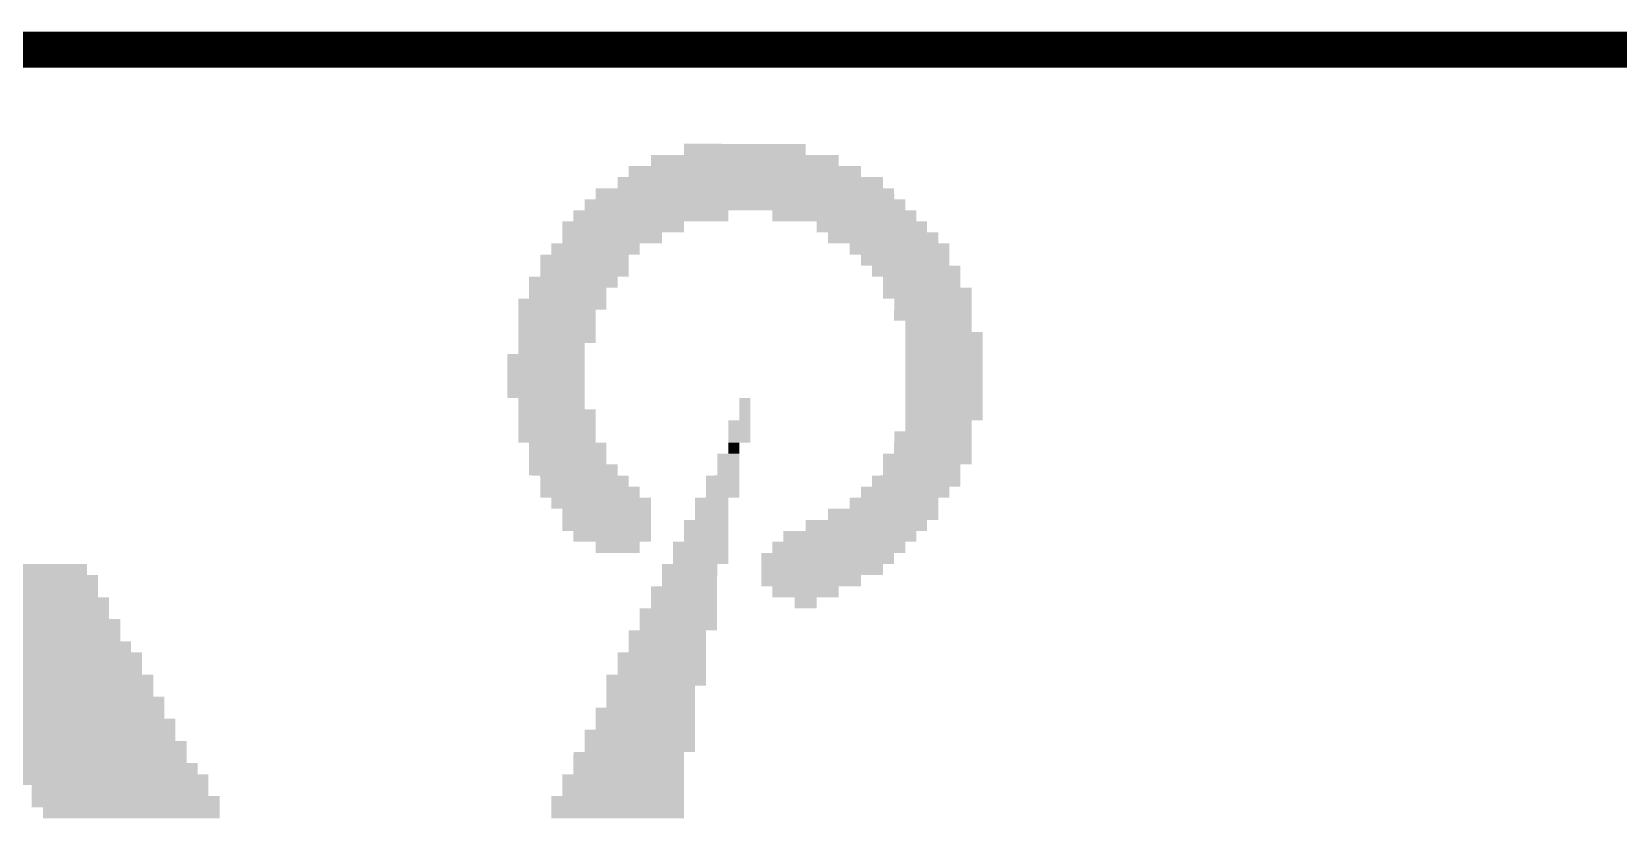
# Model space of a CAD drawing. Extents: x -2.6 to 72.5, y -0.1 to 95.
# Drawn here: x 14.761 to 19.189, y 92.854 to 95.05 of the extents above; entities that cross this region are included whole.
import ezdxf

# ---------------------------------------------------------------- set-up
doc = ezdxf.new("R2010")
doc.units = 0
doc.layers.add('02_ASSY1_GBR', color=6, linetype='CONTINUOUS')

msp = doc.modelspace()

# ---------------------------------------------------------------- linework, layer by layer
at = {"layer": '02_ASSY1_GBR', "const_width": 0.1}
msp.add_lwpolyline([(22.5, 95), (-2.5, 95), (-2.5, 90), (22.5, 90)], dxfattribs=at)
at = {"layer": '02_ASSY1_GBR'}
for points in [[(16.581, 94.706148), (16.581018, 94.736926), (16.92102, 94.706148), (16.921, 94.736926)], [(16.581018, 94.736926), (16.58102, 94.736946), (16.921, 94.736926), (16.92098, 94.736946)], [(16.58102, 94.736946), (16.581054, 94.73698), (16.92098, 94.736946), (16.920946, 94.73698)], [(16.581054, 94.73698), (16.581074, 94.737), (16.920946, 94.73698), (16.581074, 94.737)], [(16.427, 94.644148), (16.427018, 94.674926), (17.07502, 94.644148), (17.075, 94.674926)], [(16.427018, 94.674926), (16.42702, 94.674946), (17.075, 94.674926), (17.07498, 94.674946)], [(16.42702, 94.674946), (16.427054, 94.67498), (17.07498, 94.674946), (17.074946, 94.67498)], [(16.427054, 94.67498), (16.427074, 94.675), (17.074946, 94.67498), (17.013148, 94.675)], [(16.427074, 94.675), (16.488872, 94.67502), (17.013148, 94.675), (17.013128, 94.67502)], [(16.488872, 94.67502), (16.48898, 94.675128), (17.013128, 94.67502), (17.01302, 94.675128)], [(16.48898, 94.675128), (16.489, 94.675148), (17.01302, 94.675128), (17.01302, 94.675148)], [(16.489, 94.675148), (16.489018, 94.705926), (17.01302, 94.675148), (17.013, 94.705926)], [(16.489018, 94.705926), (16.48902, 94.705946), (17.013, 94.705926), (17.01298, 94.705946)], [(16.48902, 94.705946), (16.489054, 94.70598), (17.01298, 94.705946), (17.012946, 94.70598)], [(16.489054, 94.70598), (16.489074, 94.706), (17.012946, 94.70598), (16.921148, 94.706)], [(16.489074, 94.706), (16.580872, 94.70602), (16.921148, 94.706), (16.921128, 94.70602)], [(16.580872, 94.70602), (16.58098, 94.706128), (16.921128, 94.70602), (16.92102, 94.706128)], [(16.58098, 94.706128), (16.581, 94.706148), (16.92102, 94.706128), (16.92102, 94.706148)], [(16.396, 94.613148), (16.396018, 94.643926), (17.13702, 94.613148), (17.137, 94.643926)], [(16.396018, 94.643926), (16.39602, 94.643946), (17.137, 94.643926), (17.13698, 94.643946)], [(16.39602, 94.643946), (16.396054, 94.64398), (17.13698, 94.643946), (17.136946, 94.64398)], [(16.396054, 94.64398), (16.396074, 94.644), (17.136946, 94.64398), (17.075148, 94.644)], [(16.396074, 94.644), (16.426872, 94.64402), (17.075148, 94.644), (17.075128, 94.64402)], [(16.426872, 94.64402), (16.42698, 94.644128), (17.075128, 94.64402), (17.07502, 94.644128)], [(16.42698, 94.644128), (16.427, 94.644148), (17.07502, 94.644128), (17.07502, 94.644148)], [(16.335, 94.582148), (16.335018, 94.612926), (17.16802, 94.582148), (17.168, 94.612926)], [(16.335018, 94.612926), (16.33502, 94.612946), (17.168, 94.612926), (17.16798, 94.612946)], [(16.33502, 94.612946), (16.335054, 94.61298), (17.16798, 94.612946), (17.167946, 94.61298)], [(16.335054, 94.61298), (16.335074, 94.613), (17.167946, 94.61298), (17.137148, 94.613)], [(16.335074, 94.613), (16.395872, 94.61302), (17.137148, 94.613), (17.137128, 94.61302)], [(16.395872, 94.61302), (16.39598, 94.613128), (17.137128, 94.61302), (17.13702, 94.613128)], [(16.39598, 94.613128), (16.396, 94.613148), (17.13702, 94.613128), (17.13702, 94.613148)], [(16.273, 94.521148), (16.273018, 94.550852), (16.70498, 94.521148), (16.705, 94.550852)], [(16.273018, 94.550852), (16.27302, 94.550946), (16.705, 94.550852), (16.705094, 94.550946)], [(16.27302, 94.550946), (16.273054, 94.55098), (16.705094, 94.550946), (16.705128, 94.55098)], [(16.273054, 94.55098), (16.273074, 94.551), (16.705128, 94.55098), (16.827852, 94.551)], [(16.273074, 94.551), (16.303872, 94.55102), (17.199148, 94.551), (17.199128, 94.55102)], [(16.303872, 94.55102), (16.30398, 94.551128), (17.199128, 94.55102), (17.19902, 94.551128)], [(16.30398, 94.551128), (16.304, 94.551148), (17.19902, 94.551128), (17.19902, 94.551148)], [(16.304, 94.551148), (16.304018, 94.581926), (17.19902, 94.551148), (17.199, 94.581926)], [(16.304018, 94.581926), (16.30402, 94.581946), (17.199, 94.581926), (17.19898, 94.581946)], [(16.30402, 94.581946), (16.304054, 94.58198), (17.19898, 94.581946), (17.198946, 94.58198)], [(16.304054, 94.58198), (16.304074, 94.582), (17.198946, 94.58198), (17.168148, 94.582)], [(16.304074, 94.582), (16.334872, 94.58202), (17.168148, 94.582), (17.168128, 94.58202)], [(16.334872, 94.58202), (16.33498, 94.582128), (17.168128, 94.58202), (17.16802, 94.582128)], [(16.33498, 94.582128), (16.335, 94.582148), (17.16802, 94.582128), (17.16802, 94.582148)], [(16.827872, 94.55098), (16.827852, 94.551), (17.229946, 94.55098), (17.199148, 94.551)], [(16.827926, 94.550926), (16.827872, 94.55098), (17.23, 94.550926), (17.229946, 94.55098)], [(16.82798, 94.550872), (16.827926, 94.550926), (17.230002, 94.550872), (17.23, 94.550926)], [(16.828, 94.521128), (16.82798, 94.550872), (17.23002, 94.521128), (17.230002, 94.550872)], [(16.24201, 94.490054), (16.242018, 94.520852), (16.58098, 94.490054), (16.581, 94.520852)], [(16.242018, 94.520852), (16.24202, 94.520946), (16.581, 94.520852), (16.581094, 94.520946)], [(16.24202, 94.520946), (16.242054, 94.52098), (16.581094, 94.520946), (16.581128, 94.52098)], [(16.242054, 94.52098), (16.242074, 94.521), (16.581128, 94.52098), (16.704926, 94.521)], [(16.242074, 94.521), (16.272872, 94.52102), (16.704926, 94.521), (16.704946, 94.52102)], [(16.272872, 94.52102), (16.272906, 94.521054), (16.704946, 94.52102), (16.70498, 94.521054)], [(16.272906, 94.521054), (16.273, 94.521148), (16.70498, 94.521054), (16.70498, 94.521148)], [(16.828, 94.521074), (16.828, 94.521128), (17.230074, 94.521074), (17.23002, 94.521128)], [(16.828054, 94.52102), (16.828, 94.521074), (17.230128, 94.52102), (17.230074, 94.521074)], [(16.951852, 94.521), (16.828054, 94.52102), (17.230148, 94.521), (17.230128, 94.52102)], [(16.951872, 94.52098), (16.951852, 94.521), (17.259946, 94.52098), (17.230148, 94.521)], [(16.951926, 94.520926), (16.951872, 94.52098), (17.26, 94.520926), (17.259946, 94.52098)], [(16.95198, 94.520872), (16.951926, 94.520926), (17.260002, 94.520872), (17.26, 94.520926)], [(16.952, 94.490128), (16.95198, 94.520872), (17.26002, 94.490128), (17.260002, 94.520872)], [(16.211, 94.428148), (16.211018, 94.458852), (16.45798, 94.428148), (16.458, 94.458852)], [(16.211018, 94.458852), (16.21102, 94.458946), (16.458, 94.458852), (16.458094, 94.458946)], [(16.21102, 94.458946), (16.211054, 94.45898), (16.458094, 94.458946), (16.458128, 94.45898)], [(16.211054, 94.45898), (16.211074, 94.459), (16.458128, 94.45898), (16.519926, 94.459)], [(16.211074, 94.459), (16.241872, 94.45902), (16.519926, 94.459), (16.519946, 94.45902)], [(16.241872, 94.45902), (16.241906, 94.459054), (16.519946, 94.45902), (16.51998, 94.459054)], [(16.241906, 94.459054), (16.242, 94.459148), (16.51998, 94.459054), (16.51998, 94.459148)], [(16.242, 94.459148), (16.242008, 94.489852), (16.51998, 94.459148), (16.52, 94.489852)], [(16.242008, 94.49), (16.24201, 94.490054), (16.580926, 94.49), (16.58098, 94.490054)], [(16.242008, 94.48998), (16.242008, 94.49), (16.520128, 94.48998), (16.580926, 94.49)], [(16.242008, 94.489852), (16.242008, 94.48998), (16.52, 94.489852), (16.520128, 94.48998)], [(16.952, 94.490074), (16.952, 94.490128), (17.260074, 94.490074), (17.26002, 94.490128)], [(16.952054, 94.49002), (16.952, 94.490074), (17.260128, 94.49002), (17.260074, 94.490074)], [(16.982852, 94.49), (16.952054, 94.49002), (17.260148, 94.49), (17.260128, 94.49002)], [(16.982872, 94.48998), (16.982852, 94.49), (17.290946, 94.48998), (17.260148, 94.49)], [(16.982926, 94.489926), (16.982872, 94.48998), (17.291, 94.489926), (17.290946, 94.48998)], [(16.98298, 94.489872), (16.982926, 94.489926), (17.291002, 94.489872), (17.291, 94.489926)], [(16.983, 94.459128), (16.98298, 94.489872), (17.29102, 94.459128), (17.291002, 94.489872)], [(16.983, 94.459074), (16.983, 94.459128), (17.291074, 94.459074), (17.29102, 94.459128)], [(16.983054, 94.45902), (16.983, 94.459074), (17.291128, 94.45902), (17.291074, 94.459074)], [(17.043852, 94.459), (16.983054, 94.45902), (17.291148, 94.459), (17.291128, 94.45902)], [(17.043872, 94.45898), (17.043852, 94.459), (17.321946, 94.45898), (17.291148, 94.459)], [(17.043926, 94.458926), (17.043872, 94.45898), (17.322, 94.458926), (17.321946, 94.45898)], [(17.04398, 94.458872), (17.043926, 94.458926), (17.322002, 94.458872), (17.322, 94.458926)], [(17.044, 94.428074), (17.04398, 94.458872), (17.32201, 94.428074), (17.322002, 94.458872)], [(16.18, 94.366148), (16.180018, 94.427852), (16.42698, 94.366148), (16.427, 94.427852)], [(16.180018, 94.427852), (16.18002, 94.427946), (16.427, 94.427852), (16.427094, 94.427946)], [(16.18002, 94.427946), (16.180054, 94.42798), (16.427094, 94.427946), (16.427128, 94.42798)], [(16.180054, 94.42798), (16.180074, 94.428), (16.427128, 94.42798), (16.457926, 94.428)], [(16.180074, 94.428), (16.210872, 94.42802), (16.457926, 94.428), (16.457946, 94.42802)], [(16.210872, 94.42802), (16.210906, 94.428054), (16.457946, 94.42802), (16.45798, 94.428054)], [(16.210906, 94.428054), (16.211, 94.428148), (16.45798, 94.428054), (16.45798, 94.428148)], [(17.044054, 94.42802), (17.044, 94.428074), (17.322012, 94.42802), (17.32201, 94.428074)], [(17.074852, 94.428), (17.044054, 94.42802), (17.322012, 94.428), (17.322012, 94.42802)], [(17.07498, 94.427872), (17.074852, 94.428), (17.322012, 94.427872), (17.322012, 94.428)], [(17.075, 94.397128), (17.07498, 94.427872), (17.32202, 94.397128), (17.322012, 94.427872)], [(16.14902, 94.365946), (16.149054, 94.36598), (16.396094, 94.365946), (16.396128, 94.36598)], [(16.14902, 94.365852), (16.14902, 94.365946), (16.396, 94.365852), (16.396094, 94.365946)], [(16.14902, 94.335054), (16.14902, 94.365852), (16.39598, 94.335054), (16.396, 94.365852)], [(16.149054, 94.36598), (16.149074, 94.366), (16.396128, 94.36598), (16.426926, 94.366)], [(16.149074, 94.366), (16.179872, 94.36602), (16.426926, 94.366), (16.426946, 94.36602)], [(16.179872, 94.36602), (16.179906, 94.366054), (16.426946, 94.36602), (16.42698, 94.366054)], [(16.179906, 94.366054), (16.18, 94.366148), (16.42698, 94.366054), (16.42698, 94.366148)], [(17.075, 94.397074), (17.075, 94.397128), (17.322074, 94.397074), (17.32202, 94.397128)], [(17.075054, 94.39702), (17.075, 94.397074), (17.322128, 94.39702), (17.322074, 94.397074)], [(17.105852, 94.397), (17.075054, 94.39702), (17.322148, 94.397), (17.322128, 94.39702)], [(17.105872, 94.39698), (17.105852, 94.397), (17.352946, 94.39698), (17.322148, 94.397)], [(17.105926, 94.396926), (17.105872, 94.39698), (17.353, 94.396926), (17.352946, 94.39698)], [(17.10598, 94.396872), (17.105926, 94.396926), (17.353002, 94.396872), (17.353, 94.396926)], [(17.106, 94.366074), (17.10598, 94.396872), (17.35301, 94.366074), (17.353002, 94.396872)], [(17.106054, 94.36602), (17.106, 94.366074), (17.353012, 94.36602), (17.35301, 94.366074)], [(17.136852, 94.366), (17.106054, 94.36602), (17.353012, 94.366), (17.353012, 94.36602)], [(17.13698, 94.365872), (17.136852, 94.366), (17.353012, 94.365872), (17.353012, 94.366)], [(17.136992, 94.335128), (17.13698, 94.365872), (17.35302, 94.335128), (17.353012, 94.365872)], [(16.149, 94.305148), (16.149018, 94.334852), (16.36499, 94.305148), (16.365, 94.334852)], [(16.149018, 94.33498), (16.14902, 94.335), (16.365128, 94.33498), (16.395926, 94.335)], [(16.149018, 94.334852), (16.149018, 94.33498), (16.365, 94.334852), (16.365128, 94.33498)], [(16.14902, 94.335), (16.14902, 94.335054), (16.395926, 94.335), (16.39598, 94.335054)], [(17.136992, 94.335), (17.136992, 94.335128), (17.353148, 94.335), (17.35302, 94.335128)], [(17.136992, 94.33498), (17.136992, 94.335), (17.383946, 94.33498), (17.353148, 94.335)], [(17.136992, 94.334928), (17.136992, 94.33498), (17.384, 94.334928), (17.383946, 94.33498)], [(17.137, 94.305074), (17.136992, 94.334928), (17.38398, 94.305074), (17.384, 94.334928)], [(16.119016, 94.274054), (16.11902, 94.304946), (16.36498, 94.274054), (16.36499, 94.304946)], [(16.11902, 94.304946), (16.119074, 94.305), (16.36499, 94.304946), (16.36499, 94.305)], [(16.119074, 94.305), (16.148872, 94.30502), (16.36499, 94.305), (16.36499, 94.30502)], [(16.148872, 94.30502), (16.149, 94.305148), (16.36499, 94.30502), (16.36499, 94.305148)], [(17.137054, 94.30502), (17.137, 94.305074), (17.38398, 94.30502), (17.38398, 94.305074)], [(17.167892, 94.305), (17.137054, 94.30502), (17.38398, 94.305), (17.38398, 94.30502)], [(17.16802, 94.304872), (17.167892, 94.305), (17.383982, 94.304872), (17.38398, 94.305)], [(17.168, 94.243074), (17.16802, 94.304872), (17.384008, 94.243074), (17.383982, 94.304872)], [(16.119002, 94.181054), (16.119014, 94.273852), (16.33498, 94.181054), (16.335, 94.273852)], [(16.119014, 94.27398), (16.119016, 94.274), (16.335128, 94.27398), (16.364926, 94.274)], [(16.119014, 94.273852), (16.119014, 94.27398), (16.335, 94.273852), (16.335128, 94.27398)], [(16.119016, 94.274), (16.119016, 94.274054), (16.364926, 94.274), (16.36498, 94.274054)], [(17.168054, 94.24302), (17.168, 94.243074), (17.384008, 94.24302), (17.384008, 94.243074)], [(17.198852, 94.243), (17.168054, 94.24302), (17.384008, 94.243), (17.384008, 94.24302)], [(17.19898, 94.242872), (17.198852, 94.243), (17.384008, 94.242872), (17.384008, 94.243)], [(17.198982, 94.212128), (17.19898, 94.242872), (17.38402, 94.212128), (17.384008, 94.242872)], [(17.198982, 94.212), (17.198982, 94.212128), (17.384148, 94.212), (17.38402, 94.212128)], [(17.198984, 94.21198), (17.198982, 94.212), (17.414946, 94.21198), (17.384148, 94.212)], [(17.198984, 94.211926), (17.198984, 94.21198), (17.415, 94.211926), (17.414946, 94.21198)], [(17.198998, 93.965054), (17.198984, 94.211926), (17.41498, 93.965054), (17.415, 94.211926)], [(16.088, 94.027074), (16.08802, 94.149946), (16.304018, 94.027074), (16.304004, 94.149946)], [(16.08802, 94.149946), (16.088074, 94.15), (16.304004, 94.149946), (16.304004, 94.15)], [(16.088074, 94.15), (16.118872, 94.15002), (16.304004, 94.15), (16.304004, 94.15002)], [(16.118872, 94.15002), (16.119, 94.150148), (16.304004, 94.15002), (16.304004, 94.150148)], [(16.119, 94.150148), (16.119002, 94.180852), (16.304004, 94.150148), (16.304, 94.180852)], [(16.119002, 94.181), (16.119002, 94.181054), (16.334926, 94.181), (16.33498, 94.181054)], [(16.119002, 94.18098), (16.119002, 94.181), (16.304128, 94.18098), (16.334926, 94.181)], [(16.119002, 94.180852), (16.119002, 94.18098), (16.304, 94.180852), (16.304128, 94.18098)], [(16.088054, 94.02702), (16.088, 94.027074), (16.304018, 94.02702), (16.304018, 94.027074)], [(16.118852, 94.027), (16.088054, 94.02702), (16.304018, 94.027), (16.304018, 94.02702)], [(16.11898, 94.026872), (16.118852, 94.027), (16.304018, 94.026872), (16.304018, 94.027)], [(16.118986, 93.996128), (16.11898, 94.026872), (16.30402, 93.996128), (16.304018, 94.026872)], [(16.736, 93.965148), (16.736018, 94.026926), (16.76699, 93.965148), (16.767, 94.026926)], [(16.736018, 94.026926), (16.73602, 94.026946), (16.767, 94.026926), (16.76698, 94.026946)], [(16.73602, 94.026946), (16.736052, 94.02698), (16.76698, 94.026946), (16.766946, 94.02698)], [(16.736052, 94.02698), (16.736072, 94.027), (16.766946, 94.02698), (16.736072, 94.027)], [(16.118986, 93.996), (16.118986, 93.996128), (16.304148, 93.996), (16.30402, 93.996128)], [(16.118986, 93.99598), (16.118986, 93.996), (16.334946, 93.99598), (16.304148, 93.996)], [(16.118986, 93.995926), (16.118986, 93.99598), (16.335, 93.995926), (16.334946, 93.99598)], [(16.119, 93.903128), (16.118986, 93.995926), (16.33502, 93.903128), (16.335, 93.995926)], [(16.705006, 93.903054), (16.70502, 93.964946), (16.76698, 93.903054), (16.766988, 93.964946)], [(16.70502, 93.964946), (16.705074, 93.965), (16.766988, 93.964946), (16.76699, 93.965)], [(16.705074, 93.965), (16.735872, 93.96502), (16.76699, 93.965), (16.76699, 93.96502)], [(16.735872, 93.96502), (16.736, 93.965148), (16.76699, 93.96502), (16.76699, 93.965148)], [(17.199, 93.965), (17.198998, 93.965054), (17.414926, 93.965), (17.41498, 93.965054)], [(17.199, 93.96498), (17.199, 93.965), (17.384128, 93.96498), (17.414926, 93.965)], [(17.199, 93.964852), (17.199, 93.96498), (17.384, 93.964852), (17.384128, 93.96498)], [(17.199, 93.934148), (17.199, 93.964852), (17.383994, 93.934148), (17.384, 93.964852)], [(17.168, 93.872148), (17.16802, 93.933946), (17.383984, 93.872148), (17.383994, 93.933946)], [(17.16802, 93.933946), (17.168074, 93.934), (17.383994, 93.933946), (17.383994, 93.934)], [(17.168074, 93.934), (17.198872, 93.93402), (17.383994, 93.934), (17.383994, 93.93402)], [(17.198872, 93.93402), (17.199, 93.934148), (17.383994, 93.93402), (17.383994, 93.934148)], [(16.119, 93.903074), (16.119, 93.903128), (16.335074, 93.903074), (16.33502, 93.903128)], [(16.119054, 93.90302), (16.119, 93.903074), (16.335128, 93.90302), (16.335074, 93.903074)], [(16.148852, 93.903), (16.119054, 93.90302), (16.335148, 93.903), (16.335128, 93.90302)], [(16.148872, 93.90298), (16.148852, 93.903), (16.364946, 93.90298), (16.335148, 93.903)], [(16.148926, 93.902926), (16.148872, 93.90298), (16.365, 93.902926), (16.364946, 93.90298)], [(16.14898, 93.902872), (16.148926, 93.902926), (16.365002, 93.902872), (16.365, 93.902926)], [(16.148994, 93.842128), (16.14898, 93.902872), (16.36502, 93.842128), (16.365002, 93.902872)], [(16.705, 93.872148), (16.705006, 93.902852), (16.735996, 93.872148), (16.736, 93.902852)], [(16.705006, 93.903), (16.705006, 93.903054), (16.766926, 93.903), (16.76698, 93.903054)], [(16.705006, 93.90298), (16.705006, 93.903), (16.736128, 93.90298), (16.766926, 93.903)], [(16.705006, 93.902852), (16.705006, 93.90298), (16.736, 93.902852), (16.736128, 93.90298)], [(16.148994, 93.842), (16.148994, 93.842128), (16.365148, 93.842), (16.36502, 93.842128)], [(16.148994, 93.84198), (16.148994, 93.842), (16.395946, 93.84198), (16.365148, 93.842)], [(16.148994, 93.841926), (16.148994, 93.84198), (16.396, 93.841926), (16.395946, 93.84198)], [(16.149, 93.811128), (16.148994, 93.841926), (16.39602, 93.811128), (16.396, 93.841926)], [(16.674, 93.811148), (16.67402, 93.871946), (16.735988, 93.811148), (16.735994, 93.871946)], [(16.67402, 93.871946), (16.674074, 93.872), (16.735994, 93.871946), (16.735994, 93.872)], [(16.674074, 93.872), (16.704872, 93.87202), (16.735994, 93.872), (16.735994, 93.87202)], [(16.704872, 93.87202), (16.705, 93.872148), (16.735994, 93.87202), (16.735996, 93.872148)], [(17.137, 93.811148), (17.13701, 93.841852), (17.35299, 93.811148), (17.353, 93.841852)], [(17.13701, 93.842054), (17.13702, 93.871946), (17.38398, 93.842054), (17.383984, 93.871946)], [(17.13701, 93.842), (17.13701, 93.842054), (17.383926, 93.842), (17.38398, 93.842054)], [(17.13701, 93.84198), (17.13701, 93.842), (17.353128, 93.84198), (17.383926, 93.842)], [(17.13701, 93.841852), (17.13701, 93.84198), (17.353, 93.841852), (17.353128, 93.84198)], [(17.13702, 93.871946), (17.137074, 93.872), (17.383984, 93.871946), (17.383984, 93.872)], [(17.137074, 93.872), (17.167872, 93.87202), (17.383984, 93.872), (17.383984, 93.87202)], [(17.167872, 93.87202), (17.168, 93.872148), (17.383984, 93.87202), (17.383984, 93.872148)], [(16.149, 93.811074), (16.149, 93.811128), (16.396074, 93.811074), (16.39602, 93.811128)], [(16.149054, 93.81102), (16.149, 93.811074), (16.396128, 93.81102), (16.396074, 93.811074)], [(16.179852, 93.811), (16.149054, 93.81102), (16.396148, 93.811), (16.396128, 93.81102)], [(16.179872, 93.81098), (16.179852, 93.811), (16.426946, 93.81098), (16.396148, 93.811)], [(16.179926, 93.810926), (16.179872, 93.81098), (16.427, 93.810926), (16.426946, 93.81098)], [(16.17998, 93.810872), (16.179926, 93.810926), (16.427002, 93.810872), (16.427, 93.810926)], [(16.17999, 93.780128), (16.17998, 93.810872), (16.42702, 93.780128), (16.427002, 93.810872)], [(16.643, 93.749148), (16.64302, 93.810946), (16.73598, 93.749148), (16.735988, 93.810946)], [(16.64302, 93.810946), (16.643074, 93.811), (16.735988, 93.810946), (16.735988, 93.811)], [(16.643074, 93.811), (16.673872, 93.81102), (16.735988, 93.811), (16.735988, 93.81102)], [(16.673872, 93.81102), (16.674, 93.811148), (16.735988, 93.81102), (16.735988, 93.811148)], [(17.106, 93.780148), (17.10602, 93.810946), (17.35298, 93.780148), (17.352988, 93.810946)], [(17.10602, 93.810946), (17.106074, 93.811), (17.352988, 93.810946), (17.35299, 93.811)], [(17.106074, 93.811), (17.136872, 93.81102), (17.35299, 93.811), (17.35299, 93.81102)], [(17.136872, 93.81102), (17.137, 93.811148), (17.35299, 93.81102), (17.35299, 93.811148)], [(16.17999, 93.78), (16.17999, 93.780128), (16.427148, 93.78), (16.42702, 93.780128)], [(16.17999, 93.77998), (16.17999, 93.78), (16.457946, 93.77998), (16.427148, 93.78)], [(16.179992, 93.779926), (16.17999, 93.77998), (16.458, 93.779926), (16.457946, 93.77998)], [(16.18, 93.749128), (16.179992, 93.779926), (16.45802, 93.749128), (16.458, 93.779926)], [(16.18, 93.749074), (16.18, 93.749128), (16.458074, 93.749074), (16.45802, 93.749128)], [(16.180054, 93.74902), (16.18, 93.749074), (16.458128, 93.74902), (16.458074, 93.749074)], [(16.210852, 93.749), (16.180054, 93.74902), (16.458148, 93.749), (16.458128, 93.74902)], [(16.210872, 93.74898), (16.210852, 93.749), (16.488946, 93.74898), (16.458148, 93.749)], [(16.210926, 93.748926), (16.210872, 93.74898), (16.489, 93.748926), (16.488946, 93.74898)], [(16.21098, 93.748872), (16.210926, 93.748926), (16.488998, 93.748872), (16.489, 93.748926)], [(16.211, 93.718074), (16.21098, 93.748872), (16.488994, 93.718074), (16.488998, 93.748872)], [(16.612, 93.687148), (16.612018, 93.748852), (16.704992, 93.687148), (16.705, 93.748852)], [(16.612018, 93.748852), (16.61202, 93.748946), (16.705, 93.748852), (16.705094, 93.748946)], [(16.61202, 93.748946), (16.612054, 93.74898), (16.705094, 93.748946), (16.705128, 93.74898)], [(16.612054, 93.74898), (16.612074, 93.749), (16.705128, 93.74898), (16.735926, 93.749)], [(16.612074, 93.749), (16.642872, 93.74902), (16.735926, 93.749), (16.735946, 93.74902)], [(16.642872, 93.74902), (16.642906, 93.749054), (16.735946, 93.74902), (16.73598, 93.749054)], [(16.642906, 93.749054), (16.643, 93.749148), (16.73598, 93.749054), (16.73598, 93.749148)], [(17.044, 93.718148), (17.044018, 93.748852), (17.29099, 93.718148), (17.291, 93.748852)], [(17.044018, 93.748852), (17.04402, 93.748946), (17.291, 93.748852), (17.291094, 93.748946)], [(17.04402, 93.748946), (17.044054, 93.74898), (17.291094, 93.748946), (17.291128, 93.74898)], [(17.044054, 93.74898), (17.044074, 93.749), (17.291128, 93.74898), (17.321926, 93.749)], [(17.044074, 93.749), (17.074872, 93.74902), (17.321926, 93.749), (17.321946, 93.74902)], [(17.074872, 93.74902), (17.074906, 93.749054), (17.321946, 93.74902), (17.32198, 93.749054)], [(17.074906, 93.749054), (17.075, 93.749148), (17.32198, 93.749054), (17.32198, 93.749148)], [(17.075, 93.749148), (17.075018, 93.779852), (17.32198, 93.749148), (17.322, 93.779852)], [(17.075018, 93.779852), (17.07502, 93.779946), (17.322, 93.779852), (17.322094, 93.779946)], [(17.07502, 93.779946), (17.075054, 93.77998), (17.322094, 93.779946), (17.322128, 93.77998)], [(17.075054, 93.77998), (17.075074, 93.78), (17.322128, 93.77998), (17.352926, 93.78)], [(17.075074, 93.78), (17.105872, 93.78002), (17.352926, 93.78), (17.352946, 93.78002)], [(17.105872, 93.78002), (17.105906, 93.780054), (17.352946, 93.78002), (17.35298, 93.780054)], [(17.105906, 93.780054), (17.106, 93.780148), (17.35298, 93.780054), (17.35298, 93.780148)], [(16.211054, 93.71802), (16.211, 93.718074), (16.488994, 93.71802), (16.488994, 93.718074)], [(16.241852, 93.718), (16.211054, 93.71802), (16.488994, 93.718), (16.488994, 93.71802)], [(16.24198, 93.717872), (16.241852, 93.718), (16.488994, 93.717872), (16.488994, 93.718)], [(16.242, 93.656074), (16.24198, 93.717872), (16.488984, 93.656074), (16.488994, 93.717872)], [(16.983, 93.687148), (16.98302, 93.717946), (17.29098, 93.687148), (17.290988, 93.717946)], [(16.98302, 93.717946), (16.983074, 93.718), (17.290988, 93.717946), (17.29099, 93.718)], [(16.983074, 93.718), (17.043872, 93.71802), (17.29099, 93.718), (17.29099, 93.71802)], [(17.043872, 93.71802), (17.044, 93.718148), (17.29099, 93.71802), (17.29099, 93.718148)], [(16.242054, 93.65602), (16.242, 93.656074), (16.488984, 93.65602), (16.488984, 93.656074)], [(16.272852, 93.656), (16.242054, 93.65602), (16.488984, 93.656), (16.488984, 93.65602)], [(16.27298, 93.655872), (16.272852, 93.656), (16.488984, 93.655872), (16.488984, 93.656)], [(16.273, 93.626074), (16.27298, 93.655872), (16.48898, 93.626074), (16.488984, 93.655872)], [(16.581, 93.626148), (16.58102, 93.686946), (16.704986, 93.626148), (16.704992, 93.686946)], [(16.58102, 93.686946), (16.581074, 93.687), (16.704992, 93.686946), (16.704992, 93.687)], [(16.581074, 93.687), (16.611872, 93.68702), (16.704992, 93.687), (16.704992, 93.68702)], [(16.611872, 93.68702), (16.612, 93.687148), (16.704992, 93.68702), (16.704992, 93.687148)], [(16.859, 93.626148), (16.859018, 93.655852), (17.22998, 93.626148), (17.23, 93.655852)], [(16.859018, 93.655852), (16.85902, 93.655946), (17.23, 93.655852), (17.230094, 93.655946)], [(16.85902, 93.655946), (16.859054, 93.65598), (17.230094, 93.655946), (17.230128, 93.65598)], [(16.859054, 93.65598), (16.859074, 93.656), (17.230128, 93.65598), (17.259926, 93.656)], [(16.859074, 93.656), (16.920872, 93.65602), (17.259926, 93.656), (17.259946, 93.65602)], [(16.920872, 93.65602), (16.920906, 93.656054), (17.259946, 93.65602), (17.25998, 93.656054)], [(16.920906, 93.656054), (16.921, 93.656148), (17.25998, 93.656054), (17.25998, 93.656148)], [(16.921, 93.656148), (16.921018, 93.686852), (17.25998, 93.656148), (17.26, 93.686852)], [(16.921018, 93.686852), (16.92102, 93.686946), (17.26, 93.686852), (17.260094, 93.686946)], [(16.92102, 93.686946), (16.921054, 93.68698), (17.260094, 93.686946), (17.260128, 93.68698)], [(16.921054, 93.68698), (16.921074, 93.687), (17.260128, 93.68698), (17.290926, 93.687)], [(16.921074, 93.687), (16.982872, 93.68702), (17.290926, 93.687), (17.290946, 93.68702)], [(16.982872, 93.68702), (16.982906, 93.687054), (17.290946, 93.68702), (17.29098, 93.687054)], [(16.982906, 93.687054), (16.983, 93.687148), (17.29098, 93.687054), (17.29098, 93.687148)], [(16.27302, 93.626054), (16.273, 93.626074), (16.48898, 93.626054), (16.48898, 93.626074)], [(16.273054, 93.62602), (16.27302, 93.626054), (16.488946, 93.62602), (16.48898, 93.626054)], [(16.334852, 93.626), (16.273054, 93.62602), (16.488926, 93.626), (16.488946, 93.62602)], [(16.334872, 93.62598), (16.334852, 93.626), (16.458128, 93.62598), (16.488926, 93.626)], [(16.33498, 93.625872), (16.334872, 93.62598), (16.45802, 93.625872), (16.458128, 93.62598)], [(16.334982, 93.625852), (16.33498, 93.625872), (16.458, 93.625852), (16.45802, 93.625872)], [(16.335, 93.595074), (16.334982, 93.625852), (16.45798, 93.595074), (16.458, 93.625852)], [(16.551, 93.564148), (16.55102, 93.625946), (16.70498, 93.564148), (16.704986, 93.625946)], [(16.55102, 93.625946), (16.551074, 93.626), (16.704986, 93.625946), (16.704986, 93.626)], [(16.551074, 93.626), (16.580872, 93.62602), (16.704986, 93.626), (16.704986, 93.62602)], [(16.580872, 93.62602), (16.581, 93.626148), (16.704986, 93.62602), (16.704986, 93.626148)], [(16.828, 93.595148), (16.828018, 93.625852), (17.19898, 93.595148), (17.199, 93.625852)], [(16.828018, 93.625852), (16.82802, 93.625946), (17.199, 93.625852), (17.199094, 93.625946)], [(16.82802, 93.625946), (16.828054, 93.62598), (17.199094, 93.625946), (17.199128, 93.62598)], [(16.828054, 93.62598), (16.828074, 93.626), (17.199128, 93.62598), (17.229926, 93.626)], [(16.828074, 93.626), (16.858872, 93.62602), (17.229926, 93.626), (17.229946, 93.62602)], [(16.858872, 93.62602), (16.858906, 93.626054), (17.229946, 93.62602), (17.22998, 93.626054)], [(16.858906, 93.626054), (16.859, 93.626148), (17.22998, 93.626054), (17.22998, 93.626148)], [(16.33502, 93.595054), (16.335, 93.595074), (16.45798, 93.595054), (16.45798, 93.595074)], [(16.335054, 93.59502), (16.33502, 93.595054), (16.457946, 93.59502), (16.45798, 93.595054)], [(16.457926, 93.595), (16.335054, 93.59502), (16.457926, 93.595), (16.457946, 93.59502)], [(16.797012, 93.564054), (16.797018, 93.594852), (17.16798, 93.564054), (17.168, 93.594852)], [(16.797018, 93.594852), (16.79702, 93.594946), (17.168, 93.594852), (17.168094, 93.594946)], [(16.79702, 93.594946), (16.797054, 93.59498), (17.168094, 93.594946), (17.168128, 93.59498)], [(16.797054, 93.59498), (16.797074, 93.595), (17.168128, 93.59498), (17.198926, 93.595)], [(16.797074, 93.595), (16.827872, 93.59502), (17.198926, 93.595), (17.198946, 93.59502)], [(16.827872, 93.59502), (16.827906, 93.595054), (17.198946, 93.59502), (17.19898, 93.595054)], [(16.827906, 93.595054), (16.828, 93.595148), (17.19898, 93.595054), (17.19898, 93.595148)], [(14.205004, 93.471128), (14.205014, 93.532926), (14.94602, 93.471128), (14.946, 93.532926)], [(14.205014, 93.533128), (14.205018, 93.563926), (14.91502, 93.533128), (14.915, 93.563926)], [(14.205014, 93.533), (14.205014, 93.533128), (14.915148, 93.533), (14.91502, 93.533128)], [(14.205014, 93.53298), (14.205014, 93.533), (14.945946, 93.53298), (14.915148, 93.533)], [(14.205014, 93.532926), (14.205014, 93.53298), (14.946, 93.532926), (14.945946, 93.53298)], [(14.205018, 93.563926), (14.20502, 93.563946), (14.915, 93.563926), (14.91498, 93.563946)], [(14.20502, 93.563946), (14.205054, 93.56398), (14.91498, 93.563946), (14.914946, 93.56398)], [(14.205054, 93.56398), (14.205074, 93.564), (14.914946, 93.56398), (14.205074, 93.564)], [(16.52, 93.502148), (16.520018, 93.563852), (16.673992, 93.502148), (16.674, 93.563852)], [(16.520018, 93.563852), (16.52002, 93.563946), (16.674, 93.563852), (16.674094, 93.563946)], [(16.52002, 93.563946), (16.520054, 93.56398), (16.674094, 93.563946), (16.674128, 93.56398)], [(16.520054, 93.56398), (16.520074, 93.564), (16.674128, 93.56398), (16.704926, 93.564)], [(16.520074, 93.564), (16.550872, 93.56402), (16.704926, 93.564), (16.704946, 93.56402)], [(16.550872, 93.56402), (16.550906, 93.564054), (16.704946, 93.56402), (16.70498, 93.564054)], [(16.550906, 93.564054), (16.551, 93.564148), (16.70498, 93.564054), (16.70498, 93.564148)], [(16.797, 93.502074), (16.797006, 93.532852), (17.07498, 93.502074), (17.075, 93.532852)], [(16.797006, 93.533054), (16.797012, 93.563852), (17.13698, 93.533054), (17.137, 93.563852)], [(16.797006, 93.533), (16.797006, 93.533054), (17.136926, 93.533), (17.13698, 93.533054)], [(16.797006, 93.53298), (16.797006, 93.533), (17.075128, 93.53298), (17.136926, 93.533)], [(16.797006, 93.532852), (16.797006, 93.53298), (17.075, 93.532852), (17.075128, 93.53298)], [(16.797012, 93.564), (16.797012, 93.564054), (17.167926, 93.564), (17.16798, 93.564054)], [(16.797012, 93.56398), (16.797012, 93.564), (17.137128, 93.56398), (17.167926, 93.564)], [(16.797012, 93.563852), (16.797012, 93.56398), (17.137, 93.563852), (17.137128, 93.56398)], [(16.489, 93.440148), (16.48902, 93.501946), (16.673986, 93.440148), (16.673992, 93.501946)], [(16.48902, 93.501946), (16.489074, 93.502), (16.673992, 93.501946), (16.673992, 93.502)], [(16.489074, 93.502), (16.519872, 93.50202), (16.673992, 93.502), (16.673992, 93.50202)], [(16.519872, 93.50202), (16.52, 93.502148), (16.673992, 93.50202), (16.673992, 93.502148)], [(16.79702, 93.502054), (16.797, 93.502074), (17.07498, 93.502054), (17.07498, 93.502074)], [(16.797054, 93.50202), (16.79702, 93.502054), (17.074946, 93.50202), (17.07498, 93.502054)], [(16.827852, 93.502), (16.797054, 93.50202), (17.074926, 93.502), (17.074946, 93.50202)], [(16.827872, 93.50198), (16.827852, 93.502), (17.013128, 93.50198), (17.074926, 93.502)], [(16.82798, 93.501872), (16.827872, 93.50198), (17.01302, 93.501872), (17.013128, 93.50198)], [(16.827982, 93.501852), (16.82798, 93.501872), (17.013, 93.501852), (17.01302, 93.501872)], [(16.828, 93.471074), (16.827982, 93.501852), (17.01298, 93.471074), (17.013, 93.501852)], [(14.174016, 93.410128), (14.17402, 93.439946), (14.97702, 93.410128), (14.977012, 93.439946)], [(14.17402, 93.439946), (14.174074, 93.44), (14.977012, 93.439946), (14.977012, 93.44)], [(14.174074, 93.44), (14.204872, 93.44002), (14.977012, 93.44), (14.977012, 93.44002)], [(14.204872, 93.44002), (14.205, 93.440148), (14.977012, 93.44002), (14.977012, 93.440148)], [(14.205, 93.440148), (14.205004, 93.470926), (14.977012, 93.440148), (14.977, 93.470926)], [(14.205004, 93.471), (14.205004, 93.471128), (14.946148, 93.471), (14.94602, 93.471128)], [(14.205004, 93.47098), (14.205004, 93.471), (14.976946, 93.47098), (14.946148, 93.471)], [(14.205004, 93.470926), (14.205004, 93.47098), (14.977, 93.470926), (14.976946, 93.47098)], [(16.458, 93.379148), (16.45802, 93.439946), (16.67398, 93.379148), (16.673986, 93.439946)], [(16.45802, 93.439946), (16.458074, 93.44), (16.673986, 93.439946), (16.673986, 93.44)], [(16.458074, 93.44), (16.488872, 93.44002), (16.673986, 93.44), (16.673986, 93.44002)], [(16.488872, 93.44002), (16.489, 93.440148), (16.673986, 93.44002), (16.673986, 93.440148)], [(16.82802, 93.471054), (16.828, 93.471074), (17.01298, 93.471054), (17.01298, 93.471074)], [(16.828054, 93.47102), (16.82802, 93.471054), (17.012946, 93.47102), (17.01298, 93.471054)], [(16.889852, 93.471), (16.828054, 93.47102), (17.012926, 93.471), (17.012946, 93.47102)], [(16.889872, 93.47098), (16.889852, 93.471), (16.952128, 93.47098), (17.012926, 93.471)], [(16.88998, 93.470872), (16.889872, 93.47098), (16.95202, 93.470872), (16.952128, 93.47098)], [(16.889982, 93.470852), (16.88998, 93.470872), (16.952, 93.470852), (16.95202, 93.470872)], [(16.89, 93.440074), (16.889982, 93.470852), (16.95198, 93.440074), (16.952, 93.470852)], [(16.89002, 93.440054), (16.89, 93.440074), (16.95198, 93.440054), (16.95198, 93.440074)], [(16.890054, 93.44002), (16.89002, 93.440054), (16.951946, 93.44002), (16.95198, 93.440054)], [(16.951926, 93.44), (16.890054, 93.44002), (16.951926, 93.44), (16.951946, 93.44002)], [(14.17401, 93.348128), (14.174016, 93.409926), (15.00802, 93.348128), (15.008, 93.409926)], [(14.174016, 93.41), (14.174016, 93.410128), (14.977148, 93.41), (14.97702, 93.410128)], [(14.174016, 93.40998), (14.174016, 93.41), (15.007946, 93.40998), (14.977148, 93.41)], [(14.174016, 93.409926), (14.174016, 93.40998), (15.008, 93.409926), (15.007946, 93.40998)], [(14.174006, 93.317128), (14.17401, 93.347926), (15.03802, 93.317128), (15.038, 93.347926)], [(14.17401, 93.348), (14.17401, 93.348128), (15.008148, 93.348), (15.00802, 93.348128)], [(14.17401, 93.34798), (14.17401, 93.348), (15.037946, 93.34798), (15.008148, 93.348)], [(14.17401, 93.347926), (14.17401, 93.34798), (15.038, 93.347926), (15.037946, 93.34798)], [(16.427, 93.317148), (16.427018, 93.378852), (16.642992, 93.317148), (16.643, 93.378852)], [(16.427018, 93.378852), (16.42702, 93.378946), (16.643, 93.378852), (16.643094, 93.378946)], [(16.42702, 93.378946), (16.427054, 93.37898), (16.643094, 93.378946), (16.643128, 93.37898)], [(16.427054, 93.37898), (16.427074, 93.379), (16.643128, 93.37898), (16.673926, 93.379)], [(16.427074, 93.379), (16.457872, 93.37902), (16.673926, 93.379), (16.673946, 93.37902)], [(16.457872, 93.37902), (16.457906, 93.379054), (16.673946, 93.37902), (16.67398, 93.379054)], [(16.457906, 93.379054), (16.458, 93.379148), (16.67398, 93.379054), (16.67398, 93.379148)], [(14.174, 93.255148), (14.174006, 93.316926), (15.06902, 93.255148), (15.069, 93.316926)], [(14.174006, 93.317), (14.174006, 93.317128), (15.038148, 93.317), (15.03802, 93.317128)], [(14.174006, 93.31698), (14.174006, 93.317), (15.068946, 93.31698), (15.038148, 93.317)], [(14.174006, 93.316926), (14.174006, 93.31698), (15.069, 93.316926), (15.068946, 93.31698)], [(16.396, 93.255148), (16.39602, 93.316946), (16.642984, 93.255148), (16.642992, 93.316946)], [(16.39602, 93.316946), (16.396074, 93.317), (16.642992, 93.316946), (16.642992, 93.317)], [(16.396074, 93.317), (16.426872, 93.31702), (16.642992, 93.317), (16.642992, 93.31702)], [(16.426872, 93.31702), (16.427, 93.317148), (16.642992, 93.31702), (16.642992, 93.317148)], [(14.143012, 93.194128), (14.143018, 93.254926), (15.10002, 93.194128), (15.1, 93.254926)], [(14.143018, 93.254926), (14.14302, 93.254946), (15.1, 93.254926), (15.09998, 93.254946)], [(14.14302, 93.254946), (14.143054, 93.25498), (15.09998, 93.254946), (15.099946, 93.25498)], [(14.143054, 93.25498), (14.143074, 93.255), (15.099946, 93.25498), (15.069148, 93.255)], [(14.143074, 93.255), (14.173872, 93.25502), (15.069148, 93.255), (15.069128, 93.25502)], [(14.173872, 93.25502), (14.17398, 93.255128), (15.069128, 93.25502), (15.06902, 93.255128)], [(14.17398, 93.255128), (14.174, 93.255148), (15.06902, 93.255128), (15.06902, 93.255148)], [(16.365, 93.163148), (16.365012, 93.223852), (16.611992, 93.163148), (16.612, 93.223852)], [(16.365012, 93.224054), (16.36502, 93.254946), (16.64298, 93.224054), (16.642982, 93.254946)], [(16.365012, 93.224), (16.365012, 93.224054), (16.642926, 93.224), (16.64298, 93.224054)], [(16.365012, 93.22398), (16.365012, 93.224), (16.612128, 93.22398), (16.642926, 93.224)], [(16.365012, 93.223852), (16.365012, 93.22398), (16.612, 93.223852), (16.612128, 93.22398)], [(16.36502, 93.254946), (16.365074, 93.255), (16.642982, 93.254946), (16.642982, 93.255)], [(16.365074, 93.255), (16.395872, 93.25502), (16.642982, 93.255), (16.642984, 93.25502)], [(16.395872, 93.25502), (16.396, 93.255148), (16.642984, 93.25502), (16.642984, 93.255148)], [(14.143006, 93.132128), (14.143012, 93.193926), (15.13102, 93.132128), (15.131, 93.193926)], [(14.143012, 93.194), (14.143012, 93.194128), (15.100148, 93.194), (15.10002, 93.194128)], [(14.143012, 93.19398), (14.143012, 93.194), (15.130946, 93.19398), (15.100148, 93.194)], [(14.143012, 93.193926), (14.143012, 93.19398), (15.131, 93.193926), (15.130946, 93.19398)], [(14.143, 93.070148), (14.143006, 93.131926), (15.16202, 93.070148), (15.162, 93.131926)], [(14.143006, 93.132), (14.143006, 93.132128), (15.131148, 93.132), (15.13102, 93.132128)], [(14.143006, 93.13198), (14.143006, 93.132), (15.161946, 93.13198), (15.131148, 93.132)], [(14.143006, 93.131926), (14.143006, 93.13198), (15.162, 93.131926), (15.161946, 93.13198)], [(16.335, 93.101148), (16.33502, 93.162946), (16.611986, 93.101148), (16.611992, 93.162946)], [(16.33502, 93.162946), (16.335074, 93.163), (16.611992, 93.162946), (16.611992, 93.163)], [(16.335074, 93.163), (16.364872, 93.16302), (16.611992, 93.163), (16.611992, 93.16302)], [(16.364872, 93.16302), (16.365, 93.163148), (16.611992, 93.16302), (16.611992, 93.163148)], [(16.304, 93.039148), (16.30402, 93.100946), (16.61198, 93.039148), (16.611986, 93.100946)], [(16.30402, 93.100946), (16.304074, 93.101), (16.611986, 93.100946), (16.611986, 93.101)], [(16.304074, 93.101), (16.334872, 93.10102), (16.611986, 93.101), (16.611986, 93.10102)], [(16.334872, 93.10102), (16.335, 93.101148), (16.611986, 93.10102), (16.611986, 93.101148)], [(14.113012, 93.008128), (14.113018, 93.069926), (15.19302, 93.008128), (15.193, 93.069926)], [(14.113018, 93.069926), (14.11302, 93.069946), (15.193, 93.069926), (15.19298, 93.069946)], [(14.11302, 93.069946), (14.113054, 93.06998), (15.19298, 93.069946), (15.192946, 93.06998)], [(14.113054, 93.06998), (14.113074, 93.07), (15.192946, 93.06998), (15.162148, 93.07)], [(14.113074, 93.07), (14.142872, 93.07002), (15.162148, 93.07), (15.162128, 93.07002)], [(14.142872, 93.07002), (14.14298, 93.070128), (15.162128, 93.07002), (15.16202, 93.070128)], [(14.14298, 93.070128), (14.143, 93.070148), (15.16202, 93.070128), (15.16202, 93.070148)], [(16.273, 92.977148), (16.273018, 93.038852), (16.580992, 92.977148), (16.581, 93.038852)], [(16.273018, 93.038852), (16.27302, 93.038946), (16.581, 93.038852), (16.581094, 93.038946)], [(16.27302, 93.038946), (16.273054, 93.03898), (16.581094, 93.038946), (16.581128, 93.03898)], [(16.273054, 93.03898), (16.273074, 93.039), (16.581128, 93.03898), (16.611926, 93.039)], [(16.273074, 93.039), (16.303872, 93.03902), (16.611926, 93.039), (16.611946, 93.03902)], [(16.303872, 93.03902), (16.303906, 93.039054), (16.611946, 93.03902), (16.61198, 93.039054)], [(16.303906, 93.039054), (16.304, 93.039148), (16.61198, 93.039054), (16.61198, 93.039148)], [(14.113008, 92.977128), (14.113012, 93.007926), (15.22402, 92.977128), (15.224, 93.007926)], [(14.113012, 93.008), (14.113012, 93.008128), (15.193148, 93.008), (15.19302, 93.008128)], [(14.113012, 93.00798), (14.113012, 93.008), (15.223946, 93.00798), (15.193148, 93.008)], [(14.113012, 93.007926), (14.113012, 93.00798), (15.224, 93.007926), (15.223946, 93.00798)], [(14.113006, 92.947), (14.113008, 92.976926), (15.25401, 92.947), (15.254, 92.976926)], [(14.113008, 92.977), (14.113008, 92.977128), (15.224148, 92.977), (15.22402, 92.977128)], [(14.113008, 92.97698), (14.113008, 92.977), (15.253946, 92.97698), (15.224148, 92.977)], [(14.113008, 92.976926), (14.113008, 92.97698), (15.254, 92.976926), (15.253946, 92.97698)], [(14.76098, 92.946872), (14.760852, 92.947), (15.25401, 92.946872), (15.25401, 92.947)], [(14.76099, 92.916128), (14.76098, 92.946872), (15.25402, 92.916128), (15.25401, 92.946872)], [(16.242, 92.916148), (16.24202, 92.976946), (16.580986, 92.916148), (16.580992, 92.976946)], [(16.24202, 92.976946), (16.242074, 92.977), (16.580992, 92.976946), (16.580992, 92.977)], [(16.242074, 92.977), (16.272872, 92.97702), (16.580992, 92.977), (16.580992, 92.97702)], [(16.272872, 92.97702), (16.273, 92.977148), (16.580992, 92.97702), (16.580992, 92.977148)], [(14.76099, 92.916), (14.76099, 92.916128), (15.254148, 92.916), (15.25402, 92.916128)], [(14.76099, 92.91598), (14.76099, 92.916), (15.284946, 92.91598), (15.254148, 92.916)], [(14.760992, 92.915926), (14.76099, 92.91598), (15.285, 92.915926), (15.284946, 92.91598)], [(14.761, 92.885074), (14.760992, 92.915926), (15.28501, 92.885074), (15.285, 92.915926)], [(16.211, 92.854148), (16.21102, 92.915946), (16.58098, 92.854148), (16.580986, 92.915946)], [(16.21102, 92.915946), (16.211074, 92.916), (16.580986, 92.915946), (16.580986, 92.916)], [(16.211074, 92.916), (16.241872, 92.91602), (16.580986, 92.916), (16.580986, 92.91602)], [(16.241872, 92.91602), (16.242, 92.916148), (16.580986, 92.91602), (16.580986, 92.916148)], [(14.761054, 92.88502), (14.761, 92.885074), (15.285012, 92.88502), (15.28501, 92.885074)], [(14.791852, 92.885), (14.761054, 92.88502), (15.285012, 92.885), (15.285012, 92.88502)], [(14.79198, 92.884872), (14.791852, 92.885), (15.285012, 92.884872), (15.285012, 92.885)], [(14.79199, 92.854128), (14.79198, 92.884872), (15.28502, 92.854128), (15.285012, 92.884872)], [(14.79199, 92.854), (14.79199, 92.854128), (15.285148, 92.854), (15.28502, 92.854128)], [(16.180074, 92.854), (16.210872, 92.85402), (16.580926, 92.854), (16.580946, 92.85402)], [(16.210872, 92.85402), (16.210906, 92.854054), (16.580946, 92.85402), (16.58098, 92.854054)], [(16.210906, 92.854054), (16.211, 92.854148), (16.58098, 92.854054), (16.58098, 92.854148)]]:
    msp.add_solid(points, dxfattribs=at)

doc.saveas('drawing.dxf')
